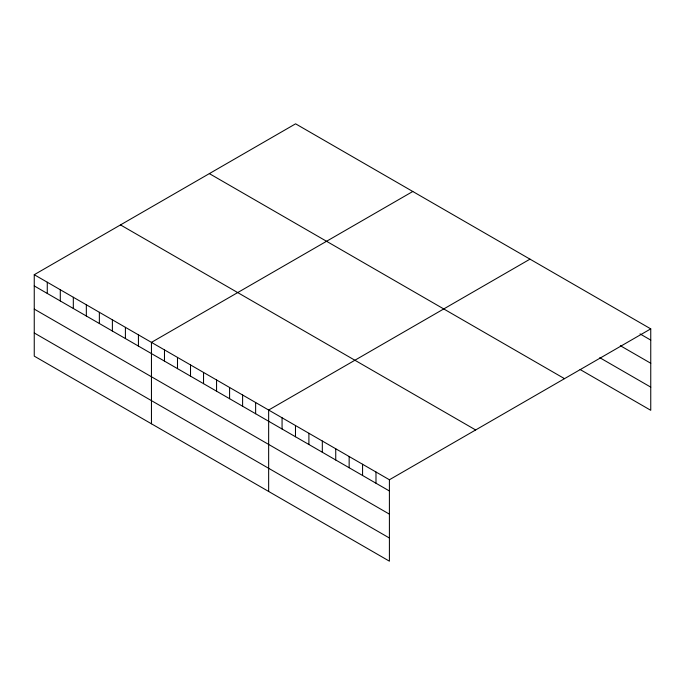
<?xml version="1.0" encoding="UTF-8"?>
<svg xmlns="http://www.w3.org/2000/svg" width="685" height="685" viewBox="0 0 685 685"><rect width="100%" height="100%" fill="white"/><g stroke="black" fill="none" stroke-linecap="round" stroke-linejoin="round"><path stroke-width="1.03" d="M34.25 274.702L389.405 479.757L389.405 561.178L34.25 356.132L34.25 274.702L295.595 123.822L650.75 328.868L650.75 410.298L580.084 369.498M412.798 191.483L151.453 342.372L151.453 423.801M529.993 259.153L268.648 410.041L268.648 491.462M389.405 479.757L650.75 328.868M640.013 333.895L650.75 340.094M620.336 345.702L650.75 363.255M599.769 357.69L650.75 387.128M209.353 173.613L564.508 378.659M120.491 224.911L475.647 429.957M34.25 285.928L389.405 490.982M34.25 309.098L389.405 514.144M34.25 332.97L389.405 538.016M375.988 472.008L375.988 483.233M362.57 464.259L362.57 475.484M349.153 456.518L349.153 467.744M335.736 448.769L335.736 459.995M322.318 441.02L322.318 452.246M308.901 433.28L308.901 444.505M295.483 425.531L295.483 436.756M282.066 417.781L282.066 429.007M255.633 402.515L255.633 413.74M242.61 394.997L242.61 406.222M229.586 387.479L229.586 398.704M216.563 379.961L216.563 391.186M203.539 372.443L203.539 383.668M190.516 364.925L190.516 376.151M177.492 357.407L177.492 368.633M164.477 349.889L164.477 361.115M138.43 334.854L138.43 346.079M125.406 327.336L125.406 338.561M112.383 319.818L112.383 331.043M99.359 312.3L99.359 323.525M86.336 304.782L86.336 316.008M73.321 297.264L73.321 308.49M60.297 289.746L60.297 300.972M47.274 282.22L47.274 293.445"/></g></svg>
